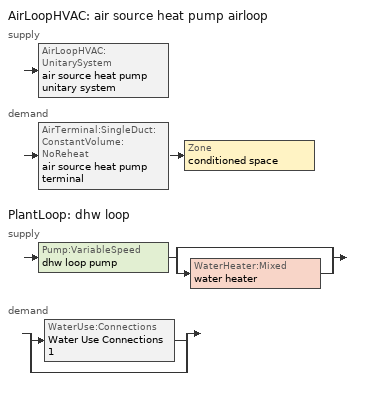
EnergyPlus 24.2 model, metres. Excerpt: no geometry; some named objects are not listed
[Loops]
AirLoopHVAC 'air source heat pump airloop'
 supply: AirLoopHVAC:UnitarySystem 'air source heat pump unitary system'
 demand: AirTerminal:SingleDuct:ConstantVolume:NoReheat 'air source heat pump terminal' > Zone 'conditioned space'
PlantLoop 'dhw loop'
 supply: Pump:VariableSpeed 'dhw loop pump' > split
  | bypass
  | WaterHeater:Mixed 'water heater'
 demand: split
  | WaterUse:Connections 'Water Use Connections 1'
  | bypass
[ZoneControl:Thermostat]
conditioned space Thermostat: Zone or ZoneList=conditioned space; Control Type Schedule=conditioned space Thermostat Schedule; Control 1=conditioned space temperature setpoint; Temperature Difference Between Cutout And Setpoint {deltaC}=0
[ThermostatSetpoint:DualSetpoint]
conditioned space temperature setpoint: Heating Setpoint Temperature Schedule=heating setpoint; Cooling Setpoint Temperature Schedule=cooling setpoint
[AirLoopHVAC:UnitarySystem] Control Type=Load; Controlling Zone or Thermostat Location=conditioned space; Dehumidification Control Type=None; Availability Schedule=Always On Discrete; Fan Placement=BlowThrough; DX Heating Coil Sizing Ratio=1; Use DOAS DX Cooling Coil=No; Minimum Supply Air Temperature {C}=2; Latent Load Control=SensibleOnlyLoadControl; Heating Supply Air Flow Rate Method=SupplyAirFlowRate; No Load Supply Air Flow Rate Method=SupplyAirFlowRate; No Load Supply Air Flow Rate {m3/s}=0; No Load Supply Air Flow Rate Control Set To Low Speed=Yes; Maximum Supply Air Temperature {C}=48.8889; Maximum Outdoor Dry-Bulb Temperature for Supplemental Heater Operation {C}=21; Ancillary On-Cycle Electric Power {W}=0; Ancillary Off-Cycle Electric Power {W}=0
Name | Supply Fan | Supply Air Fan Operating Mode Schedule | Heating Coil | Cooling Supply Air Flow Rate Method | Heating Supply Air Flow Rate {m3/s} | Cooling Coil | Cooling Supply Air Flow Rate {m3/s} | Design Specification Multispeed Object
unit heater unitary system | unit heater supply fan | unit heater auto fan schedule | unit heater htg coil | None | 0.00141584
air source heat pump unitary system | air source heat pump supply fan | air source heat pump auto fan schedule | air source heat pump htg coil | SupplyAirFlowRate | 0.445518 | air source heat pump clg coil | 0.569169 | Unitary System Performance Multispeed 1
[Fan:SystemModel] Availability Schedule=Always On Discrete; Speed Control Method=Discrete; Electric Power Minimum Flow Rate Fraction=0.2; Design Pressure Rise {Pa}=500; Motor Efficiency=1; Motor In Air Stream Fraction=1; Design Electric Power Consumption {W}=Autosize; Design Power Sizing Method=PowerPerFlow; Electric Power Per Unit Flow Rate Per Unit Pressure {W/((m3/s)-Pa)}=1.66667; Fan Total Efficiency=0.7; Motor Loss Radiative Fraction=0
Name | Design Maximum Air Flow Rate {m3/s} | Electric Power Per Unit Flow Rate {W/(m3/s)} | Number of Speeds | Speed Flow Fraction 1 | Speed Electric Power Fraction 1 | Speed Flow Fraction 2 | Speed Electric Power Fraction 2 | Speed Flow Fraction 3 | Speed Electric Power Fraction 3 | Speed Flow Fraction 4 | Speed Electric Power Fraction 4
unit heater supply fan | 0.00141584 | 28251.7 | 1 | 1 | 1
air source heat pump supply fan | 0.569169 | 794.58 | 4 | 0.2883 | 0.02396 | 0.394 | 0.06116 | 0.8053 | 0.52225 | 1 | 1
[Coil:Heating:Fuel]
unit heater htg coil: Availability Schedule=Always On Discrete; Fuel Type=OtherFuel1; Burner Efficiency=0.3; Nominal Capacity {W}=0.293071; On Cycle Parasitic Electric Load {W}=0; Off Cycle Parasitic Fuel Load {W}=0
[ZoneHVAC:Baseboard:Convective:Electric]
electric baseboard: Availability Schedule=Always On Discrete; Heating Design Capacity {W}=9403.48; Efficiency=1
[AirTerminal:SingleDuct:ConstantVolume:NoReheat]
air source heat pump terminal: Availability Schedule=Always On Discrete; Maximum Air Flow Rate {m3/s}=0.569169
[Zone equipment]
conditioned space: unit heater unitary system, electric baseboard, air source heat pump terminal
[AirLoopHVAC]
air source heat pump airloop: Design Supply Air Flow Rate {m3/s}=0.569169; Design Return Air Flow Fraction of Supply Air Flow=1
[Sizing:System]
air source heat pump airloop: Type of Load to Size On=Sensible; Design Outdoor Air Flow Rate {m3/s}=Autosize; Central Heating Maximum System Air Flow Ratio=0.3; Preheat Design Temperature {C}=7; Preheat Design Humidity Ratio {kgWater/kgDryAir}=0.008; Precool Design Temperature {C}=12.8; Precool Design Humidity Ratio {kgWater/kgDryAir}=0.008; Central Cooling Design Supply Air Temperature {C}=12.8; Central Heating Design Supply Air Temperature {C}=16.7; Type of Zone Sum to Use=NonCoincident; 100% Outdoor Air in Cooling=Yes; 100% Outdoor Air in Heating=Yes; Central Cooling Design Supply Air Humidity Ratio {kgWater/kgDryAir}=0.0085; Central Heating Design Supply Air Humidity Ratio {kgWater/kgDryAir}=0.008; Cooling Supply Air Flow Rate Method=DesignDay; Cooling Supply Air Flow Rate {m3/s}=0; Cooling Supply Air Flow Rate Per Floor Area {m3/s-m2}=0.00996765; Cooling Fraction of Autosized Cooling Supply Air Flow Rate=1; Cooling Supply Air Flow Rate Per Unit Cooling Capacity {m3/s-W}=3.94755e-05; Heating Supply Air Flow Rate Method=DesignDay; Heating Supply Air Flow Rate {m3/s}=0; Heating Supply Air Flow Rate Per Floor Area {m3/s-m2}=0.00996765; Heating Fraction of Autosized Heating Supply Air Flow Rate=1; Heating Fraction of Autosized Cooling Supply Air Flow Rate=1; Heating Supply Air Flow Rate Per Unit Heating Capacity {m3/s-W}=3.15882e-05; System Outdoor Air Method=ZoneSum; Zone Maximum Outdoor Air Fraction=1; Cooling Design Capacity Method=CoolingDesignCapacity; Cooling Design Capacity {W}=Autosize; Cooling Design Capacity Per Floor Area {W/m2}=234.7; Fraction of Autosized Cooling Design Capacity=1; Heating Design Capacity Method=HeatingDesignCapacity; Heating Design Capacity {W}=Autosize; Heating Design Capacity Per Floor Area {W/m2}=157; Fraction of Autosized Heating Design Capacity=1; Central Cooling Capacity Control Method=OnOff; Occupant Diversity=Autosize
[AvailabilityManager:Scheduled]
air source heat pump airloop Availability Manager: Schedule=Always On Discrete
[Coil:Heating:DX:MultiSpeed]
air source heat pump htg coil: Availability Schedule=Always On Discrete; Minimum Outdoor Dry-Bulb Temperature for Compressor Operation {C}=-28.8889; Crankcase Heater Capacity {W}=50; Maximum Outdoor Dry-Bulb Temperature for Crankcase Heater Operation {C}=10; Defrost Energy Input Ratio Function of Temperature Curve=Defrosteir; Maximum Outdoor Dry-Bulb Temperature for Defrost Operation {C}=4.44444; Defrost Strategy=ReverseCycle; Defrost Control=Timed; Defrost Time Period Fraction=0.058333; Resistive Defrost Heater Capacity {W}=AutoSize; Apply Part Load Fraction to Speeds Greater than 1=No; Fuel Type=Electricity; Region number for Calculating HSPF=4; Number of Speeds=2; Speed Gross Rated Heating Capacity 1 {W}=3893.96; Speed Gross Rated Heating COP 1 {W/W}=4.31991; Speed Rated Air Flow Rate 1 {m3/s}=0.209567; Speed Rated Supply Air Fan Power Per Volume Flow Rate 2017 1 {W/(m3/s)}=773.3; Speed Rated Supply Air Fan Power Per Volume Flow Rate 2023 1 {W/(m3/s)}=934.4; Speed Heating Capacity Function of Temperature Curve Name 1=Heat-CAP-fT1; Speed Heating Capacity Function of Flow Fraction Curve Name 1=Heat-CAP-fFF1; Speed Energy Input Ratio Function of Temperature Curve Name 1=Heat-EIR-fT1; Speed Energy Input Ratio Function of Flow Fraction Curve Name 1=Heat-EIR-fFF1; Speed Part Load Fraction Correlation Curve Name 1=Heat-PLF-fPLR1; Speed Rated Waste Heat Fraction of Power Input 1=0.2; Speed Waste Heat Function of Temperature Curve Name 1=ConstantBiquadratic 1; Speed Gross Rated Heating Capacity 2 {W}=10683.9; Speed Gross Rated Heating COP 2 {W/W}=3.57969; Speed Rated Air Flow Rate 2 {m3/s}=0.585382; Speed Rated Supply Air Fan Power Per Volume Flow Rate 2017 2 {W/(m3/s)}=773.3; Speed Rated Supply Air Fan Power Per Volume Flow Rate 2023 2 {W/(m3/s)}=934.4; Speed Heating Capacity Function of Temperature Curve Name 2=Heat-CAP-fT2; Speed Heating Capacity Function of Flow Fraction Curve Name 2=Heat-CAP-fFF2; Speed Energy Input Ratio Function of Temperature Curve Name 2=Heat-EIR-fT2; Speed Energy Input Ratio Function of Flow Fraction Curve Name 2=Heat-EIR-fFF2; Speed Part Load Fraction Correlation Curve Name 2=Heat-PLF-fPLR2; Speed Rated Waste Heat Fraction of Power Input 2=0.2; Speed Waste Heat Function of Temperature Curve Name 2=ConstantBiquadratic 1
[Coil:Cooling:DX:MultiSpeed]
air source heat pump clg coil: Availability Schedule=Always On Discrete; Condenser Type=AirCooled; Minimum Outdoor Dry-Bulb Temperature for Compressor Operation {C}=-25; Apply Part Load Fraction to Speeds Greater than 1=No; Apply Latent Degradation to Speeds Greater than 1=No; Crankcase Heater Capacity {W}=50; Maximum Outdoor Dry-Bulb Temperature for Crankcase Heater Operation {C}=10; Basin Heater Capacity {W/K}=0; Basin Heater Setpoint Temperature {C}=2; Fuel Type=Electricity; Number of Speeds=2; Speed Gross Rated Total Cooling Capacity 1 {W}=4188.85; Speed Gross Rated Sensible Heat Ratio 1=0.804913; Speed Gross Rated Cooling COP 1 {W/W}=5.26535; Speed Rated Air Flow Rate 1 {m3/s}=0.224183; Speed Rated Evaporator Fan Power Per Volume Flow Rate 2017 1 {W/(m3/s)}=773.3; Speed Rated Evaporator Fan Power Per Volume Flow Rate 2023 1 {W/(m3/s)}=934.4; Speed Total Cooling Capacity Function of Temperature Curve Name 1=Cool-CAP-fT1; Speed Total Cooling Capacity Function of Flow Fraction Curve Name 1=Cool-CAP-fFF1; Speed Energy Input Ratio Function of Temperature Curve Name 1=Cool-EIR-fT1; Speed Energy Input Ratio Function of Flow Fraction Curve Name 1=Cool-EIR-fFF1; Speed Part Load Fraction Correlation Curve Name 1=Cool-PLF-fPLR1; Speed Nominal Time for Condensate Removal to Begin 1 {s}=1000; Speed Ratio of Initial Moisture Evaporation Rate and Steady State Latent Capacity 1=1.5; Speed Maximum Cycling Rate 1 {cycles/hr}=3; Speed Latent Capacity Time Constant 1 {s}=45; Speed Rated Waste Heat Fraction of Power Input 1=0.2; Speed Waste Heat Function of Temperature Curve Name 1=ConstantBiquadratic; Speed Evaporative Condenser Effectiveness 1=0.9; Speed Evaporative Condenser Air Flow Rate 1 {m3/s}=AutoSize; Speed Rated Evaporative Condenser Pump Power Consumption 1 {W}=AutoSize; Speed Gross Rated Total Cooling Capacity 2 {W}=10803.4; Speed Gross Rated Sensible Heat Ratio 2=0.759942; Speed Gross Rated Cooling COP 2 {W/W}=4.65454; Speed Rated Air Flow Rate 2 {m3/s}=0.568991; Speed Rated Evaporator Fan Power Per Volume Flow Rate 2017 2 {W/(m3/s)}=773.3; Speed Rated Evaporator Fan Power Per Volume Flow Rate 2023 2 {W/(m3/s)}=934.4; Speed Total Cooling Capacity Function of Temperature Curve Name 2=Cool-CAP-fT2; Speed Total Cooling Capacity Function of Flow Fraction Curve Name 2=Cool-CAP-fFF2; Speed Energy Input Ratio Function of Temperature Curve Name 2=Cool-EIR-fT2; Speed Energy Input Ratio Function of Flow Fraction Curve Name 2=Cool-EIR-fFF2; Speed Part Load Fraction Correlation Curve Name 2=Cool-PLF-fPLR2; Speed Nominal Time for Condensate Removal to Begin 2 {s}=1000; Speed Ratio of Initial Moisture Evaporation Rate and Steady State Latent Capacity 2=1.5; Speed Maximum Cycling Rate 2 {cycles/hr}=3; Speed Latent Capacity Time Constant 2 {s}=45; Speed Rated Waste Heat Fraction of Power Input 2=0.2; Speed Waste Heat Function of Temperature Curve Name 2=ConstantBiquadratic; Speed Evaporative Condenser Effectiveness 2=0.9; Speed Evaporative Condenser Air Flow Rate 2 {m3/s}=AutoSize; Speed Rated Evaporative Condenser Pump Power Consumption 2 {W}=AutoSize
[UnitarySystemPerformance:Multispeed]
Unitary System Performance Multispeed 1: Number of Speeds for Heating=2; Number of Speeds for Cooling=2; Single Mode Operation=No; No Load Supply Air Flow Rate Ratio=1; Heating Speed Supply Air Flow Ratio 1=0.368313; Cooling Speed Supply Air Flow Ratio 1=0.394; Heating Speed Supply Air Flow Ratio 2=1.02881; Cooling Speed Supply Air Flow Ratio 2=1
[PlantLoop]
dhw loop: Fluid Type=Water; Plant Equipment Operation Scheme=dhw loop Operation Schemes; Maximum Loop Temperature {C}=100; Minimum Loop Temperature {C}=0; Maximum Loop Flow Rate {m3/s}=0.01; Minimum Loop Flow Rate {m3/s}=0; Plant Loop Volume {m3}=0.003; Load Distribution Scheme=Optimal; Plant Loop Demand Calculation Scheme=SingleSetpoint; Common Pipe Simulation=None
[Sizing:Plant]
dhw loop: Loop Type=Heating; Design Loop Exit Temperature {C}=56; Loop Design Temperature Difference {deltaC}=5.55556; Sizing Option=NonCoincident; Zone Timesteps in Averaging Window=1; Coincident Sizing Factor Mode=None
[Pump:VariableSpeed]
dhw loop pump: Design Maximum Flow Rate {m3/s}=0.01; Design Pump Head {Pa}=1; Design Power Consumption {W}=0; Motor Efficiency=0.85; Fraction of Motor Inefficiencies to Fluid Stream=0; Coefficient 1 of the Part Load Performance Curve=0; Coefficient 2 of the Part Load Performance Curve=1; Coefficient 3 of the Part Load Performance Curve=0; Coefficient 4 of the Part Load Performance Curve=0; Design Minimum Flow Rate {m3/s}=0; Pump Control Type=Intermittent; Skin Loss Radiative Fraction=0.5; Design Power Sizing Method=PowerPerFlowPerPressure; Design Electric Power per Unit Flow Rate {W/(m3/s)}=348701.1; Design Shaft Power per Unit Flow Rate per Unit Head {W/((m3/s)-Pa)}=1.28205; Design Minimum Flow Rate Fraction=0
[WaterHeater:Mixed]
water heater: Tank Volume {m3}=0.136275; Setpoint Temperature Schedule=water heater setpoint; Deadband Temperature Difference {deltaC}=2; Maximum Temperature Limit {C}=99; Heater Control Type=Cycle; Heater Maximum Capacity {W}=5500.06; Heater Minimum Capacity {W}=0; Heater Ignition Minimum Flow Rate {m3/s}=0; Heater Ignition Delay {s}=0; Heater Fuel Type=Electricity; Heater Thermal Efficiency=1; Off Cycle Parasitic Fuel Consumption Rate {W}=0; Off Cycle Parasitic Fuel Type=Electricity; Off Cycle Parasitic Heat Fraction to Tank=0; On Cycle Parasitic Fuel Consumption Rate {W}=0; On Cycle Parasitic Fuel Type=Electricity; On Cycle Parasitic Heat Fraction to Tank=0; Ambient Temperature Indicator=Zone; Ambient Temperature Zone=conditioned space; Off Cycle Loss Coefficient to Ambient Temperature {W/K}=2.89744; Off Cycle Loss Fraction to Zone=1; On Cycle Loss Coefficient to Ambient Temperature {W/K}=2.89744; On Cycle Loss Fraction to Zone=1; Use Side Effectiveness=1; Source Side Effectiveness=1; Use Side Design Flow Rate {m3/s}=Autosize; Source Side Design Flow Rate {m3/s}=Autosize; Indirect Water Heating Recovery Time {hr}=1.5; Source Side Flow Control Mode=IndirectHeatPrimarySetpoint
[WaterHeater:Sizing]
water heater: Design Mode=PeakDraw; Time Storage Can Meet Peak Draw {hr}=0.538503; Time for Tank Recovery {hr}=0; Nominal Tank Volume for Autosizing Plant Connections {m3}=1
[SetpointManager:Scheduled]
Setpoint Manager Scheduled 1: Control Variable=Temperature; Schedule=dhw temp
[WaterUse:Connections]
Water Use Connections 1: Drain Water Heat Exchanger Type=None; Drain Water Heat Exchanger Destination=Plant; Water Use Equipment Name 1=dhw fixtures; Water Use Equipment Name 2=dhw distribution waste; Water Use Equipment Name 3=clothes washer; Water Use Equipment Name 4=dishwasher
[WaterUse:Equipment]
Name | Peak Flow Rate {m3/s} | Flow Rate Fraction Schedule | Target Temperature Schedule
dhw fixtures | 4.40325e-06 | dhw fixtures schedule | mixed water temperature schedule
dhw distribution waste | 1.33488e-06 | dhw fixtures schedule | mixed water temperature schedule
clothes washer | 9.69919e-07 | clothes washer schedule
dishwasher | 2.90872e-07 | dishwasher schedule
[PlantEquipmentOperationSchemes]
dhw loop Operation Schemes: Control Scheme Object Type 1=PlantEquipmentOperation:HeatingLoad; Control Scheme Name 1=dhw loop Heating Operation Scheme; Control Scheme Schedule Name 1=Always On Discrete
[PlantEquipmentOperation:HeatingLoad]
dhw loop Heating Operation Scheme: Load Range Lower Limit 1 {W}=0; Load Range Upper Limit 1 {W}=1000000000; Range Equipment List Name 1=dhw loop Heating Equipment List
[PlantEquipmentList]
dhw loop Heating Equipment List: WaterHeater:Mixed, water heater
[EnergyManagementSystem:GlobalVariable]
air_source_heat_pump_airloop_Fan_RTF
infil_program_Qfan
infil_program_Qinf
natural_vent_program_Qnv
natural_vent_program_Qwhf
[EnergyManagementSystem:InternalVariable]
air_source_heat_pump_airloop_max_sup_fan_mfr: Internal Data Index Key=air source heat pump supply fan; Internal Data Type=Fan Maximum Mass Flow Rate
[EnergyManagementSystem:Sensor]
Name | Output:Variable or Output:Meter Index Key | Output:Variable or Output:Meter
airflow_gain | infil flow | Infiltration Sensible Heat Gain Energy
airflow_gain_1 | natural vent flow | Infiltration Sensible Heat Gain Energy
airflow_gain_2 | whole house fan flow | Infiltration Sensible Heat Gain Energy
airflow_loss | infil flow | Infiltration Sensible Heat Loss Energy
airflow_loss_1 | natural vent flow | Infiltration Sensible Heat Loss Energy
airflow_loss_2 | whole house fan flow | Infiltration Sensible Heat Loss Energy
air_source_heat_pump_airloop_Fan_RTF_s | air source heat pump supply fan | Fan Runtime Fraction Speed 1
air_source_heat_pump_airloop_Fan_RTF_s_1 | air source heat pump supply fan | Fan Runtime Fraction Speed 2
air_source_heat_pump_airloop_Fan_RTF_s_2 | air source heat pump supply fan | Fan Runtime Fraction Speed 3
air_source_heat_pump_airloop_Fan_RTF_s_3 | air source heat pump supply fan | Fan Runtime Fraction Speed 4
air_source_heat_pump_clg_coil_s | air source heat pump clg coil | Cooling Coil Total Cooling Energy
air_source_heat_pump_htg_coil_s | air source heat pump htg coil | Heating Coil Heating Energy
air_source_heat_pump_supply_fan_s | air source heat pump supply fan | Fan Electricity Energy
clg_load_cond |  | Cooling:EnergyTransfer:Zone:CONDITIONED SPACE
clg_sp_s; clg_sp_s_1 | cooling setpoint | Schedule Value
clothes_dryer_exhaust_0_sch_s | clothes dryer exhaust 0 schedule | Schedule Value
conditioned_space_clg_unmet_s | conditioned space | Zone Cooling Setpoint Not Met Time
conditioned_space_htg_unmet_s | conditioned space | Zone Heating Setpoint Not Met Time
cool_season | cooling season schedule | Schedule Value
dhw_loss | water heater | Water Heater Heat Loss Energy
dhw_rtf | water heater | Water Heater Runtime Fraction
fridge_tin_s; tin_s; tin_s_1 | conditioned space | Zone Mean Air Temperature
htg_load_cond |  | Heating:EnergyTransfer:Zone:CONDITIONED SPACE
htg_sp_s; htg_sp_s_1 | heating setpoint | Schedule Value
ig_ee_conv | clothes dryer | Electric Equipment Convective Heating Energy
ig_ee_conv_1 | clothes washer | Electric Equipment Convective Heating Energy
ig_ee_conv_2 | cooking range | Electric Equipment Convective Heating Energy
ig_ee_conv_3 | dishwasher | Electric Equipment Convective Heating Energy
ig_ee_conv_4 | fridge | Electric Equipment Convective Heating Energy
ig_ee_conv_5 | misc plug loads | Electric Equipment Convective Heating Energy
ig_ee_conv_6 | whole house fan | Electric Equipment Convective Heating Energy
ig_ee_rad | clothes dryer | Electric Equipment Radiant Heating Energy
ig_ee_rad_1 | clothes washer | Electric Equipment Radiant Heating Energy
ig_ee_rad_2 | cooking range | Electric Equipment Radiant Heating Energy
ig_ee_rad_3 | dishwasher | Electric Equipment Radiant Heating Energy
ig_ee_rad_4 | fridge | Electric Equipment Radiant Heating Energy
ig_ee_rad_5 | misc plug loads | Electric Equipment Radiant Heating Energy
ig_ee_rad_6 | whole house fan | Electric Equipment Radiant Heating Energy
ig_lgt_conv | interior lighting | Lights Convective Heating Energy
ig_lgt_rad | interior lighting | Lights Radiant Heating Energy
ig_lgt_vis | interior lighting | Lights Visible Radiation Heating Energy
ig_oe_conv | clothes dryer 1 | Other Equipment Convective Heating Energy
ig_oe_conv_1 | cooking range 1 | Other Equipment Convective Heating Energy
ig_oe_conv_2 | general water use latent | Other Equipment Convective Heating Energy
ig_oe_conv_3 | general water use sensible | Other Equipment Convective Heating Energy
ig_oe_conv_4 | water heater energy adjustment1 | Other Equipment Convective Heating Energy
ig_oe_rad | clothes dryer 1 | Other Equipment Radiant Heating Energy
ig_oe_rad_1 | cooking range 1 | Other Equipment Radiant Heating Energy
ig_oe_rad_2 | general water use latent | Other Equipment Radiant Heating Energy
ig_oe_rad_3 | general water use sensible | Other Equipment Radiant Heating Energy
ig_oe_rad_4 | water heater energy adjustment1 | Other Equipment Radiant Heating Energy
ig_ppl_conv | occupants | People Convective Heating Energy
ig_ppl_rad | occupants | People Radiant Heating Energy
im_conv | furniture mass conditioned space 1 | Surface Inside Face Convection Heat Gain Energy
im_conv_1 | partition wall mass | Surface Inside Face Convection Heat Gain Energy
im_ig | furniture mass conditioned space 1 | Surface Inside Face Internal Gains Radiation Heat Gain Energy
im_ig_1 | partition wall mass | Surface Inside Face Internal Gains Radiation Heat Gain Energy
im_lgt | furniture mass conditioned space 1 | Surface Inside Face Lights Radiation Heat Gain Energy
im_lgt_1 | partition wall mass | Surface Inside Face Lights Radiation Heat Gain Energy
im_sol | furniture mass conditioned space 1 | Surface Inside Face Solar Radiation Heat Gain Energy
im_sol_1 | partition wall mass | Surface Inside Face Solar Radiation Heat Gain Energy
im_surf | furniture mass conditioned space 1 | Surface Inside Face Net Surface Thermal Radiation Heat Gain Energy
im_surf_1 | partition wall mass | Surface Inside Face Net Surface Thermal Radiation Heat Gain Energy
mech_vent_bath_fan_0_sch_s | mech vent bath fan 0 schedule | Schedule Value
mech_vent_bath_fan_1_sch_s | mech vent bath fan 1 schedule | Schedule Value
mech_vent_range_fan_0_sch_s | mech vent range fan 0 schedule | Schedule Value
mv_conv | mech vent bath fan 0 | Electric Equipment Convective Heating Energy
mv_conv_1 | mech vent bath fan 1 | Electric Equipment Convective Heating Energy
mv_conv_2 | mech vent house fan | Electric Equipment Convective Heating Energy
mv_conv_3 | mech vent house fan cfis | Electric Equipment Convective Heating Energy
mv_conv_4 | mech vent range fan 0 | Electric Equipment Convective Heating Energy
mv_conv_5 | mech vent house fan latent load | Other Equipment Convective Heating Energy
mv_conv_6 | mech vent house fan sensible load | Other Equipment Convective Heating Energy
mv_rad | mech vent bath fan 0 | Electric Equipment Radiant Heating Energy
mv_rad_1 | mech vent bath fan 1 | Electric Equipment Radiant Heating Energy
mv_rad_2 | mech vent house fan | Electric Equipment Radiant Heating Energy
mv_rad_3 | mech vent house fan cfis | Electric Equipment Radiant Heating Energy
mv_rad_4 | mech vent range fan 0 | Electric Equipment Radiant Heating Energy
mv_rad_5 | mech vent house fan latent load | Other Equipment Radiant Heating Energy
mv_rad_6 | mech vent house fan sensible load | Other Equipment Radiant Heating Energy
natural_vent_s | natural vent schedule | Schedule Value
out_pb_s |  | Site Outdoor Air Barometric Pressure
out_wt_s |  | Site Outdoor Air Humidity Ratio
site_vw_s |  | Site Wind Speed
ss_back_out | Window1 | Surface Window Shortwave from Zone Back Out Window Heat Transfer Rate
ss_back_out_1 | Window10 | Surface Window Shortwave from Zone Back Out Window Heat Transfer Rate
ss_back_out_2 | Window12 | Surface Window Shortwave from Zone Back Out Window Heat Transfer Rate
ss_back_out_3 | Window2 | Surface Window Shortwave from Zone Back Out Window Heat Transfer Rate
ss_back_out_4 | Window3 | Surface Window Shortwave from Zone Back Out Window Heat Transfer Rate
ss_back_out_5 | Window6 | Surface Window Shortwave from Zone Back Out Window Heat Transfer Rate
ss_back_out_6 | Window7 | Surface Window Shortwave from Zone Back Out Window Heat Transfer Rate
ss_conv | Door1 | Surface Inside Face Convection Heat Gain Energy
ss_conv_1 | Door3 | Surface Inside Face Convection Heat Gain Energy
ss_conv_2 | Window1 | Surface Inside Face Convection Heat Gain Energy
ss_conv_3 | Window10 | Surface Inside Face Convection Heat Gain Energy
ss_conv_4 | Window12 | Surface Inside Face Convection Heat Gain Energy
ss_conv_5 | Window2 | Surface Inside Face Convection Heat Gain Energy
ss_conv_6 | Window3 | Surface Inside Face Convection Heat Gain Energy
ss_conv_7 | Window6 | Surface Inside Face Convection Heat Gain Energy
ss_conv_8 | Window7 | Surface Inside Face Convection Heat Gain Energy
ss_ig | Door1 | Surface Inside Face Internal Gains Radiation Heat Gain Energy
ss_ig_1 | Door3 | Surface Inside Face Internal Gains Radiation Heat Gain Energy
ss_ig_2 | Window1 | Surface Inside Face Internal Gains Radiation Heat Gain Energy
ss_ig_3 | Window10 | Surface Inside Face Internal Gains Radiation Heat Gain Energy
ss_ig_4 | Window12 | Surface Inside Face Internal Gains Radiation Heat Gain Energy
ss_ig_5 | Window2 | Surface Inside Face Internal Gains Radiation Heat Gain Energy
ss_ig_6 | Window3 | Surface Inside Face Internal Gains Radiation Heat Gain Energy
ss_ig_7 | Window6 | Surface Inside Face Internal Gains Radiation Heat Gain Energy
ss_ig_8 | Window7 | Surface Inside Face Internal Gains Radiation Heat Gain Energy
ss_lgt | Door1 | Surface Inside Face Lights Radiation Heat Gain Energy
ss_lgt_1 | Door3 | Surface Inside Face Lights Radiation Heat Gain Energy
ss_sol | Door1 | Surface Inside Face Solar Radiation Heat Gain Energy
ss_sol_1 | Door3 | Surface Inside Face Solar Radiation Heat Gain Energy
ss_surf | Door1 | Surface Inside Face Net Surface Thermal Radiation Heat Gain Energy
ss_surf_1 | Door3 | Surface Inside Face Net Surface Thermal Radiation Heat Gain Energy
ss_surf_2 | Window1 | Surface Inside Face Net Surface Thermal Radiation Heat Gain Energy
ss_surf_3 | Window10 | Surface Inside Face Net Surface Thermal Radiation Heat Gain Energy
ss_surf_4 | Window12 | Surface Inside Face Net Surface Thermal Radiation Heat Gain Energy
ss_surf_5 | Window2 | Surface Inside Face Net Surface Thermal Radiation Heat Gain Energy
ss_surf_6 | Window3 | Surface Inside Face Net Surface Thermal Radiation Heat Gain Energy
ss_surf_7 | Window6 | Surface Inside Face Net Surface Thermal Radiation Heat Gain Energy
ss_surf_8 | Window7 | Surface Inside Face Net Surface Thermal Radiation Heat Gain Energy
ss_trans_in | Window1 | Surface Window Transmitted Solar Radiation Rate
ss_trans_in_1 | Window10 | Surface Window Transmitted Solar Radiation Rate
ss_trans_in_2 | Window12 | Surface Window Transmitted Solar Radiation Rate
ss_trans_in_3 | Window2 | Surface Window Transmitted Solar Radiation Rate
ss_trans_in_4 | Window3 | Surface Window Transmitted Solar Radiation Rate
ss_trans_in_5 | Window6 | Surface Window Transmitted Solar Radiation Rate
ss_trans_in_6 | Window7 | Surface Window Transmitted Solar Radiation Rate
ss_trans_out | Window1 | Surface Inside Face Initial Transmitted Diffuse Transmitted Out Window Solar Radiation Rate
ss_trans_out_1 | Window10 | Surface Inside Face Initial Transmitted Diffuse Transmitted Out Window Solar Radiation Rate
ss_trans_out_2 | Window12 | Surface Inside Face Initial Transmitted Diffuse Transmitted Out Window Solar Radiation Rate
ss_trans_out_3 | Window2 | Surface Inside Face Initial Transmitted Diffuse Transmitted Out Window Solar Radiation Rate
ss_trans_out_4 | Window3 | Surface Inside Face Initial Transmitted Diffuse Transmitted Out Window Solar Radiation Rate
ss_trans_out_5 | Window6 | Surface Inside Face Initial Transmitted Diffuse Transmitted Out Window Solar Radiation Rate
ss_trans_out_6 | Window7 | Surface Inside Face Initial Transmitted Diffuse Transmitted Out Window Solar Radiation Rate
s_conv | Floor1 | Surface Inside Face Convection Heat Gain Energy
s_conv_1 | FoundationWall1 | Surface Inside Face Convection Heat Gain Energy
s_conv_10 | Wall1:225 | Surface Inside Face Convection Heat Gain Energy
s_conv_11 | Wall1:315 | Surface Inside Face Convection Heat Gain Energy
s_conv_12 | Wall1:45 | Surface Inside Face Convection Heat Gain Energy
s_conv_2 | inferred conditioned ceiling | Surface Inside Face Convection Heat Gain Energy
s_conv_3 | inferred conditioned floor | Surface Inside Face Convection Heat Gain Energy
s_conv_4 | RimJoist1:135 | Surface Inside Face Convection Heat Gain Energy
s_conv_5 | RimJoist1:225 | Surface Inside Face Convection Heat Gain Energy
s_conv_6 | RimJoist1:315 | Surface Inside Face Convection Heat Gain Energy
s_conv_7 | RimJoist1:45 | Surface Inside Face Convection Heat Gain Energy
s_conv_8 | Slab1 | Surface Inside Face Convection Heat Gain Energy
s_conv_9 | Wall1:135 | Surface Inside Face Convection Heat Gain Energy
s_ig | Floor1 | Surface Inside Face Internal Gains Radiation Heat Gain Energy
s_ig_1 | FoundationWall1 | Surface Inside Face Internal Gains Radiation Heat Gain Energy
s_ig_10 | Wall1:225 | Surface Inside Face Internal Gains Radiation Heat Gain Energy
s_ig_11 | Wall1:315 | Surface Inside Face Internal Gains Radiation Heat Gain Energy
s_ig_12 | Wall1:45 | Surface Inside Face Internal Gains Radiation Heat Gain Energy
s_ig_2 | inferred conditioned ceiling | Surface Inside Face Internal Gains Radiation Heat Gain Energy
s_ig_3 | inferred conditioned floor | Surface Inside Face Internal Gains Radiation Heat Gain Energy
s_ig_4 | RimJoist1:135 | Surface Inside Face Internal Gains Radiation Heat Gain Energy
s_ig_5 | RimJoist1:225 | Surface Inside Face Internal Gains Radiation Heat Gain Energy
s_ig_6 | RimJoist1:315 | Surface Inside Face Internal Gains Radiation Heat Gain Energy
s_ig_7 | RimJoist1:45 | Surface Inside Face Internal Gains Radiation Heat Gain Energy
s_ig_8 | Slab1 | Surface Inside Face Internal Gains Radiation Heat Gain Energy
s_ig_9 | Wall1:135 | Surface Inside Face Internal Gains Radiation Heat Gain Energy
s_lgt | Floor1 | Surface Inside Face Lights Radiation Heat Gain Energy
s_lgt_1 | FoundationWall1 | Surface Inside Face Lights Radiation Heat Gain Energy
s_lgt_10 | Wall1:225 | Surface Inside Face Lights Radiation Heat Gain Energy
s_lgt_11 | Wall1:315 | Surface Inside Face Lights Radiation Heat Gain Energy
s_lgt_12 | Wall1:45 | Surface Inside Face Lights Radiation Heat Gain Energy
s_lgt_2 | inferred conditioned ceiling | Surface Inside Face Lights Radiation Heat Gain Energy
s_lgt_3 | inferred conditioned floor | Surface Inside Face Lights Radiation Heat Gain Energy
s_lgt_4 | RimJoist1:135 | Surface Inside Face Lights Radiation Heat Gain Energy
s_lgt_5 | RimJoist1:225 | Surface Inside Face Lights Radiation Heat Gain Energy
s_lgt_6 | RimJoist1:315 | Surface Inside Face Lights Radiation Heat Gain Energy
s_lgt_7 | RimJoist1:45 | Surface Inside Face Lights Radiation Heat Gain Energy
s_lgt_8 | Slab1 | Surface Inside Face Lights Radiation Heat Gain Energy
s_lgt_9 | Wall1:135 | Surface Inside Face Lights Radiation Heat Gain Energy
s_sol | Floor1 | Surface Inside Face Solar Radiation Heat Gain Energy
s_sol_1 | FoundationWall1 | Surface Inside Face Solar Radiation Heat Gain Energy
s_sol_10 | Wall1:225 | Surface Inside Face Solar Radiation Heat Gain Energy
s_sol_11 | Wall1:315 | Surface Inside Face Solar Radiation Heat Gain Energy
s_sol_12 | Wall1:45 | Surface Inside Face Solar Radiation Heat Gain Energy
s_sol_2 | inferred conditioned ceiling | Surface Inside Face Solar Radiation Heat Gain Energy
s_sol_3 | inferred conditioned floor | Surface Inside Face Solar Radiation Heat Gain Energy
s_sol_4 | RimJoist1:135 | Surface Inside Face Solar Radiation Heat Gain Energy
s_sol_5 | RimJoist1:225 | Surface Inside Face Solar Radiation Heat Gain Energy
s_sol_6 | RimJoist1:315 | Surface Inside Face Solar Radiation Heat Gain Energy
s_sol_7 | RimJoist1:45 | Surface Inside Face Solar Radiation Heat Gain Energy
s_sol_8 | Slab1 | Surface Inside Face Solar Radiation Heat Gain Energy
s_sol_9 | Wall1:135 | Surface Inside Face Solar Radiation Heat Gain Energy
s_surf | Floor1 | Surface Inside Face Net Surface Thermal Radiation Heat Gain Energy
s_surf_1 | FoundationWall1 | Surface Inside Face Net Surface Thermal Radiation Heat Gain Energy
s_surf_10 | Wall1:225 | Surface Inside Face Net Surface Thermal Radiation Heat Gain Energy
s_surf_11 | Wall1:315 | Surface Inside Face Net Surface Thermal Radiation Heat Gain Energy
s_surf_12 | Wall1:45 | Surface Inside Face Net Surface Thermal Radiation Heat Gain Energy
s_surf_2 | inferred conditioned ceiling | Surface Inside Face Net Surface Thermal Radiation Heat Gain Energy
s_surf_3 | inferred conditioned floor | Surface Inside Face Net Surface Thermal Radiation Heat Gain Energy
s_surf_4 | RimJoist1:135 | Surface Inside Face Net Surface Thermal Radiation Heat Gain Energy
s_surf_5 | RimJoist1:225 | Surface Inside Face Net Surface Thermal Radiation Heat Gain Energy
s_surf_6 | RimJoist1:315 | Surface Inside Face Net Surface Thermal Radiation Heat Gain Energy
s_surf_7 | RimJoist1:45 | Surface Inside Face Net Surface Thermal Radiation Heat Gain Energy
s_surf_8 | Slab1 | Surface Inside Face Net Surface Thermal Radiation Heat Gain Energy
s_surf_9 | Wall1:135 | Surface Inside Face Net Surface Thermal Radiation Heat Gain Energy
tout_db; tout_db_1 | Environment | Site Outdoor Air Drybulb Temperature
tout_s | conditioned space | Zone Outdoor Air Drybulb Temperature
unit_heater_htg_coil_s | unit heater htg coil | Heating Coil Heating Energy
unit_heater_supply_fan_s | unit heater supply fan | Fan Electricity Energy
water_heater_energy | water heater | Water Heater Electricity Rate
water_heater_off_cycle_parasitic | water heater | Water Heater Off Cycle Parasitic Electricity Rate
water_heater_on_cycle_parasitic | water heater | Water Heater On Cycle Parasitic Electricity Rate
win_s | conditioned space | Zone Air Humidity Ratio
[EnergyManagementSystem:Actuator]
Name | Actuated Component Unique | Actuated Component Type | Actuated Component Control Type
air_source_heat_pump_supply_fan_pressure_rise_act | air source heat pump supply fan | Fan | Fan Pressure Rise
air_source_heat_pump_supply_fan_total_efficiency_act | air source heat pump supply fan | Fan | Fan Total Efficiency
fridge_schedule_act | fridge schedule | Schedule:Constant | Schedule Value
infil_flow_act | infil flow | Zone Infiltration | Air Exchange Flow Rate
mech_vent_house_fan_cfis_act | mech vent house fan cfis | ElectricEquipment | Electricity Rate
mech_vent_house_fan_latent_load_act | mech vent house fan latent load | OtherEquipment | Power Level
mech_vent_house_fan_sensible_load_act | mech vent house fan sensible load | OtherEquipment | Power Level
natural_vent_flow_act | natural vent flow | Zone Infiltration | Air Exchange Flow Rate
Sequential_Fraction_Schedule_2_act | Sequential Fraction Schedule 2 | Schedule:Constant | Schedule Value
water_heater_ec_adj_act | water heater energy adjustment1 | OtherEquipment | Power Level
whole_house_fan_act | whole house fan | ElectricEquipment | Electricity Rate
whole_house_fan_flow_act | whole house fan flow | Zone Infiltration | Air Exchange Flow Rate
whole_house_fan_mix_act | whole house fan mix | ZoneMixing | Air Exchange Flow Rate
[EnergyManagementSystem:Program]
air_source_heat_pump_supply_fan_disaggregate_program: Set air_source_heat_pump_supply_fan_clg = 0; Set air_source_heat_pump_supply_fan_primary_htg = 0; If air_source_heat_pump_clg_coil_s > 0; Set air_source_heat_pump_supply_fan_clg = air_source_heat_pump_supply_fan_s; Else; Set air_source_heat_pump_supply_fan_primary_htg = air_source_heat_pump_supply_fan_s; EndIf
air_source_heat_pump_supply_fan_power_program: If tout_db_1 < -28.89; Set air_source_heat_pump_supply_fan_pressure_rise_act = 0; Set air_source_heat_pump_supply_fan_total_efficiency_act = 1; Else; Set air_source_heat_pump_supply_fan_pressure_rise_act = NULL; Set air_source_heat_pump_supply_fan_total_efficiency_act = NULL; EndIf
component_loads_program: Set loads_htg_walls = 0; Set loads_htg_rim_joists = 0; Set loads_htg_foundation_walls = 0; Set loads_htg_floors = 0; Set loads_htg_slabs = 0; Set loads_htg_ceilings = 0; Set loads_htg_roofs = 0; Set loads_htg_windows_conduction = 0; Set loads_htg_windows_solar = 0; Set loads_htg_doors = 0; Set loads_htg_skylights_conduction = 0; Set loads_htg_skylights_solar = 0; Set loads_htg_internal_mass = 0; Set loads_htg_intgains = 0; Set loads_htg_lighting = 0; Set loads_htg_infil = 0; Set loads_htg_mechvent = 0; Set loads_htg_natvent = 0; Set loads_htg_whf = 0; Set loads_htg_ducts = 0; Set loads_clg_walls = 0; Set loads_clg_rim_joists = 0; Set loads_clg_foundation_walls = 0; Set loads_clg_floors = 0; Set loads_clg_slabs = 0; Set loads_clg_ceilings = 0; Set loads_clg_roofs = 0; Set loads_clg_windows_conduction = 0; Set loads_clg_windows_solar = 0; Set loads_clg_doors = 0; Set loads_clg_skylights_conduction = 0; Set loads_clg_skylights_solar = 0; Set loads_clg_internal_mass = 0; Set loads_clg_intgains = 0; Set loads_clg_lighting = 0; Set loads_clg_infil = 0; Set loads_clg_mechvent = 0; Set loads_clg_natvent = 0; Set loads_clg_whf = 0; Set loads_clg_ducts = 0; Set hr_walls = 0; Set hr_walls = hr_walls + s_conv_9 + s_ig_9 + s_sol_9 + s_lgt_9 + s_surf_9; Set hr_walls = hr_walls + s_conv_10 + s_ig_10 + s_sol_10 + s_lgt_10 + s_surf_10; Set hr_walls = hr_walls + s_conv_11 + s_ig_11 + s_sol_11 + s_lgt_11 + s_surf_11; Set hr_walls = hr_walls + s_conv_12 + s_ig_12 + s_sol_12 + s_lgt_12 + s_surf_12; Set hr_rim_joists = 0; Set hr_rim_joists = hr_rim_joists + s_conv_4 + s_ig_4 + s_sol_4 + s_lgt_4 + s_surf_4; Set hr_rim_joists = hr_rim_joists + s_conv_5 + s_ig_5 + s_sol_5 + s_lgt_5 + s_surf_5; Set hr_rim_joists = hr_rim_joists + s_conv_6 + s_ig_6 + s_sol_6 + s_lgt_6 + s_surf_6; Set hr_rim_joists = hr_rim_joists + s_conv_7 + s_ig_7 + s_sol_7 + s_lgt_7 + s_surf_7; Set hr_foundation_walls = 0; Set hr_foundation_walls = hr_foundation_walls + s_conv_1 + s_ig_1 + s_sol_1 + s_lgt_1 + s_surf_1; Set hr_floors = 0; Set hr_slabs = 0; Set hr_slabs = hr_slabs + s_conv_8 + s_ig_8 + s_sol_8 + s_lgt_8 + s_surf_8; Set hr_ceilings = 0; Set hr_ceilings = hr_ceilings + s_conv + s_ig + s_sol + s_lgt + s_surf; Set hr_roofs = 0; Set hr_windows_conduction = 0; Set hr_windows_conduction = hr_windows_conduction + ss_conv_2; Set hr_windows_conduction = hr_windows_conduction + ss_ig_2; Set hr_windows_conduction = hr_windows_conduction + ss_surf_2; Set hr_windows_conduction = hr_windows_conduction + ss_conv_3; Set hr_windows_conduction = hr_windows_conduction + ss_ig_3; Set hr_windows_conduction = hr_windows_conduction + ss_surf_3; Set hr_windows_conduction = hr_windows_conduction + ss_conv_4; Set hr_windows_conduction = hr_windows_conduction + ss_ig_4; Set hr_windows_conduction = hr_windows_conduction + ss_surf_4; Set hr_windows_conduction = hr_windows_conduction + ss_conv_5; Set hr_windows_conduction = hr_windows_conduction + ss_ig_5; Set hr_windows_conduction = hr_windows_conduction + ss_surf_5; Set hr_windows_conduction = hr_windows_conduction + ss_conv_6; Set hr_windows_conduction = hr_windows_conduction + ss_ig_6; Set hr_windows_conduction = hr_windows_conduction + ss_surf_6; Set hr_windows_conduction = hr_windows_conduction + ss_conv_7; Set hr_windows_conduction = hr_windows_conduction + ss_ig_7; Set hr_windows_conduction = hr_windows_conduction + ss_surf_7; Set hr_windows_conduction = hr_windows_conduction + ss_conv_8; Set hr_windows_conduction = hr_windows_conduction + ss_ig_8; Set hr_windows_conduction = hr_windows_conduction + ss_surf_8; Set hr_windows_solar = 0; Set hr_windows_solar = hr_windows_solar - ss_trans_in * ZoneTimestep * 3600 + ss_back_out * ZoneTimestep * 3600 + ss_trans_out * ZoneTimestep * 3600; Set hr_windows_solar = hr_windows_solar - ss_trans_in_1 * ZoneTimestep * 3600 + ss_back_out_1 * ZoneTimestep * 3600 + ss_trans_out_1 * ZoneTimestep * 3600; Set hr_windows_solar = hr_windows_solar - ss_trans_in_2 * ZoneTimestep * 3600 + ss_back_out_2 * ZoneTimestep * 3600 + ss_trans_out_2 * ZoneTimestep * 3600; Set hr_windows_solar = hr_windows_solar - ss_trans_in_3 * ZoneTimestep * 3600 + ss_back_out_3 * ZoneTimestep * 3600 + ss_trans_out_3 * ZoneTimestep * 3600; Set hr_windows_solar = hr_windows_solar - ss_trans_in_4 * ZoneTimestep * 3600 + ss_back_out_4 * ZoneTimestep * 3600 + ss_trans_out_4 * ZoneTimestep * 3600; Set hr_windows_solar = hr_windows_solar - ss_trans_in_5 * ZoneTimestep * 3600 + ss_back_out_5 * ZoneTimestep * 3600 + ss_trans_out_5 * ZoneTimestep * 3600; Set hr_windows_solar = hr_windows_solar - ss_trans_in_6 * ZoneTimestep * 3600 + ss_back_out_6 * ZoneTimestep * 3600 + ss_trans_out_6 * ZoneTimestep * 3600; Set hr_doors = 0; Set hr_doors = hr_doors + ss_sol; Set hr_doors = hr_doors + ss_lgt; Set hr_doors = hr_doors + ss_conv; Set hr_doors = hr_doors + ss_ig; Set hr_doors = hr_doors + ss_surf; Set hr_doors = hr_doors + ss_sol_1; Set hr_doors = hr_doors + ss_lgt_1; Set hr_doors = hr_doors + ss_conv_1; Set hr_doors = hr_doors + ss_ig_1; Set hr_doors = hr_doors + ss_surf_1; Set hr_skylights_conduction = 0; Set hr_skylights_solar = 0; Set hr_internal_mass = 0; Set hr_internal_mass = hr_internal_mass + s_conv_2 + s_ig_2 + s_sol_2 + s_lgt_2 + s_surf_2; Set hr_internal_mass = hr_internal_mass + s_conv_3 + s_ig_3 + s_sol_3 + s_lgt_3 + s_surf_3; Set hr_internal_mass = hr_internal_mass + im_conv + im_ig + im_sol + im_lgt + im_surf; Set hr_internal_mass = hr_internal_mass + im_conv_1 + im_ig_1 + im_sol_1 + im_lgt_1 + im_surf_1; Set hr_intgains = 0; Set hr_intgains = hr_intgains - ig_ee_conv - ig_ee_rad - ig_ee_conv_1 - ig_ee_rad_1 - ig_ee_conv_2 - ig_ee_rad_2 - ig_ee_conv_3 - ig_ee_rad_3 - ig_ee_conv_4 - ig_ee_rad_4 - ig_ee_conv_5 - ig_ee_rad_5 - ig_ee_conv_6 - ig_ee_rad_6 - ig_oe_conv - ig_oe_rad - ig_oe_conv_1 - ig_oe_rad_1 - ig_oe_conv_2 - ig_oe_rad_2 - ig_oe_conv_3 - ig_oe_rad_3 - ig_oe_conv_4 - ig_oe_rad_4 - ig_ppl_conv - ig_ppl_rad; Set hr_lighting = 0; Set hr_lighting = hr_lighting - ig_lgt_conv - ig_lgt_rad - ig_lgt_vis; Set hr_infil = 0; Set hr_infil = hr_infil - airflow_gain + airflow_loss; Set hr_natvent = 0; Set hr_natvent = hr_natvent - airflow_gain_1 + airflow_loss_1; Set hr_whf = 0; Set hr_whf = hr_whf - airflow_gain_2 + airflow_loss_2; Set hr_mechvent = 0; Set hr_mechvent = hr_mechvent - mv_conv - mv_rad - mv_conv_1 - mv_rad_1 - mv_conv_2 - mv_rad_2 - mv_conv_3 - mv_rad_3 - mv_conv_4 - mv_rad_4 - mv_conv_5 - mv_rad_5 - mv_conv_6 - mv_rad_6; Set hr_ducts = 0; Set hr_intgains = hr_intgains + dhw_loss * (1.0*(1-dhw_rtf) + 1.0*dhw_rtf); Set htg_mode = 0; Set clg_mode = 0; If (htg_load_cond > 0); Set htg_mode = 1.0; ElseIf (clg_load_cond > 0); Set clg_mode = 1.0; Else; Set htg_season = 0; Set clg_season = 0; If ((DayOfYear >= 1) && (DayOfYear <= 365)); Set clg_season = 1; EndIf; If ((DayOfYear >= 1) && (DayOfYear <= 365)); Set htg_season = 1; EndIf; If ((airflow_gain_1 <> 0) || (airflow_loss_1 <> 0)) && (clg_season == 1); Set clg_mode = 1.0; ElseIf ((airflow_gain_2 <> 0) || (airflow_loss_2 <> 0)) && (clg_season == 1); Set clg_mode = 1.0; Else; Set Tmid_setpoint = (htg_sp_s_1 + clg_sp_s_1) / 2; If (tin_s_1 > Tmid_setpoint) && (clg_season == 1); Set clg_mode = 1.0; ElseIf (tin_s_1 < Tmid_setpoint) && (htg_season == 1); Set htg_mode = 1.0; EndIf; EndIf; EndIf; Set loads_htg_walls = loads_htg_walls + (hr_walls * htg_mode * 1); Set loads_htg_rim_joists = loads_htg_rim_joists + (hr_rim_joists * htg_mode * 1); Set loads_htg_foundation_walls = loads_htg_foundation_walls + (hr_foundation_walls * htg_mode * 1); Set loads_htg_floors = loads_htg_floors + (hr_floors * htg_mode * 1); Set loads_htg_slabs = loads_htg_slabs + (hr_slabs * htg_mode * 1); Set loads_htg_ceilings = loads_htg_ceilings + (hr_ceilings * htg_mode * 1); Set loads_htg_roofs = loads_htg_roofs + (hr_roofs * htg_mode * 1); Set loads_htg_windows_conduction = loads_htg_windows_conduction + (hr_windows_conduction * htg_mode * 1); Set loads_htg_windows_solar = loads_htg_windows_solar + (hr_windows_solar * htg_mode * 1); Set loads_htg_doors = loads_htg_doors + (hr_doors * htg_mode * 1); Set loads_htg_skylights_conduction = loads_htg_skylights_conduction + (hr_skylights_conduction * htg_mode * 1); Set loads_htg_skylights_solar = loads_htg_skylights_solar + (hr_skylights_solar * htg_mode * 1); Set loads_htg_internal_mass = loads_htg_internal_mass + (hr_internal_mass * htg_mode * 1); Set loads_htg_intgains = loads_htg_intgains + (hr_intgains * htg_mode * 1); Set loads_htg_lighting = loads_htg_lighting + (hr_lighting * htg_mode * 1); Set loads_htg_infil = loads_htg_infil + (hr_infil * htg_mode * 1); Set loads_htg_mechvent = loads_htg_mechvent + (hr_mechvent * htg_mode * 1); Set loads_htg_natvent = loads_htg_natvent + (hr_natvent * htg_mode * 1); Set loads_htg_whf = loads_htg_whf + (hr_whf * htg_mode * 1); Set loads_htg_ducts = loads_htg_ducts + (hr_ducts * htg_mode * 1); Set loads_clg_walls = loads_clg_walls + (-hr_walls * clg_mode * 1); Set loads_clg_rim_joists = loads_clg_rim_joists + (-hr_rim_joists * clg_mode * 1); Set loads_clg_foundation_walls = loads_clg_foundation_walls + (-hr_foundation_walls * clg_mode * 1); Set loads_clg_floors = loads_clg_floors + (-hr_floors * clg_mode * 1); Set loads_clg_slabs = loads_clg_slabs + (-hr_slabs * clg_mode * 1); Set loads_clg_ceilings = loads_clg_ceilings + (-hr_ceilings * clg_mode * 1); Set loads_clg_roofs = loads_clg_roofs + (-hr_roofs * clg_mode * 1); Set loads_clg_windows_conduction = loads_clg_windows_conduction + (-hr_windows_conduction * clg_mode * 1); Set loads_clg_windows_solar = loads_clg_windows_solar + (-hr_windows_solar * clg_mode * 1); Set loads_clg_doors = loads_clg_doors + (-hr_doors * clg_mode * 1); Set loads_clg_skylights_conduction = loads_clg_skylights_conduction + (-hr_skylights_conduction * clg_mode * 1); Set loads_clg_skylights_solar = loads_clg_skylights_solar + (-hr_skylights_solar * clg_mode * 1); Set loads_clg_internal_mass = loads_clg_internal_mass + (-hr_internal_mass * clg_mode * 1); Set loads_clg_intgains = loads_clg_intgains + (-hr_intgains * clg_mode * 1); Set loads_clg_lighting = loads_clg_lighting + (-hr_lighting * clg_mode * 1); Set loads_clg_infil = loads_clg_infil + (-hr_infil * clg_mode * 1); Set loads_clg_mechvent = loads_clg_mechvent + (-hr_mechvent * clg_mode * 1); Set loads_clg_natvent = loads_clg_natvent + (-hr_natvent * clg_mode * 1); Set loads_clg_whf = loads_clg_whf + (-hr_whf * clg_mode * 1); Set loads_clg_ducts = loads_clg_ducts + (-hr_ducts * clg_mode * 1)
[Schedule:Constant]
Name | Hourly Value
Always On Discrete | 1
unit heater auto fan schedule; air source heat pump auto fan schedule | 0
dhw temp; water heater setpoint | 56
mixed water temperature schedule | 40.5556
[Schedule:Day:Interval]
clothes washer schedule day: No, 01:00, 0.104651, 02:00, 0.0813953, 04:00, 0.0465116, 05:00, 0.0813953, 06:00, 0.127907, 07:00, 0.255814, 08:00, 0.569767, 09:00, 0.848837, 10:00, 1, 11:00, 0.976744, 12:00, 0.872093, 13:00, 0.77907, 14:00, 0.697674, 15:00, 0.569767, 16:00, 0.593023, 17:00, 0.581395, 21:00, 0.569767, 22:00, 0.546512, 23:00, 0.372093, 24:00, 0.197674
clothes washer schedule default day; dishwasher schedule default day; heating setpoint default day; cooling setpoint default day; dhw fixtures schedule default day: No, 24:00, 0
dishwasher schedule day: No, 01:00, 0.135135, 02:00, 0.0630631, 03:00, 0.045045, 05:00, 0.027027, 06:00, 0.0900901, 07:00, 0.18018, 08:00, 0.279279, 09:00, 0.522523, 10:00, 0.585586, 11:00, 0.504505, 12:00, 0.432432, 13:00, 0.378378, 14:00, 0.414414, 15:00, 0.324324, 17:00, 0.342342, 18:00, 0.441441, 19:00, 0.783784, 20:00, 1, 21:00, 0.810811, 22:00, 0.603604, 23:00, 0.396396, 24:00, 0.279279
heating setpoint day: No, 07:00, 18, 23:00, 21, 24:00, 18
cooling setpoint day: No, 24:00, 25
dhw fixtures schedule day: No, 01:00, 0.139535, 02:00, 0.0697674, 03:00, 0.0465116, 04:00, 0.0581395, 05:00, 0.116279, 06:00, 0.395349, 07:00, 0.906977, 08:00, 1, 09:00, 0.930233, 10:00, 0.77907, 11:00, 0.651163, 12:00, 0.546512, 13:00, 0.465116, 14:00, 0.406977, 15:00, 0.383721, 16:00, 0.360465, 17:00, 0.44186, 18:00, 0.593023, 20:00, 0.697674, 21:00, 0.639535, 22:00, 0.55814, 23:00, 0.44186, 24:00, 0.302326
[Schedule:Week:Daily]
clothes washer schedule Week Rule - Jan1-Dec31: clothes washer schedule day, clothes washer schedule day, clothes washer schedule day, clothes washer schedule day, clothes washer schedule day, clothes washer schedule day, clothes washer schedule day, clothes washer schedule default day, clothes washer schedule default day, clothes washer schedule default day, clothes washer schedule default day, clothes washer schedule default day
dishwasher schedule Week Rule - Jan1-Dec31: dishwasher schedule day, dishwasher schedule day, dishwasher schedule day, dishwasher schedule day, dishwasher schedule day, dishwasher schedule day, dishwasher schedule day, dishwasher schedule default day, dishwasher schedule default day, dishwasher schedule default day, dishwasher schedule default day, dishwasher schedule default day
heating setpoint Week Rule - Jan1-Dec31: heating setpoint day, heating setpoint day, heating setpoint day, heating setpoint day, heating setpoint day, heating setpoint day, heating setpoint day, heating setpoint default day, heating setpoint default day, heating setpoint default day, heating setpoint default day, heating setpoint default day
cooling setpoint Week Rule - Jan1-Dec31: cooling setpoint day, cooling setpoint day, cooling setpoint day, cooling setpoint day, cooling setpoint day, cooling setpoint day, cooling setpoint day, cooling setpoint default day, cooling setpoint default day, cooling setpoint default day, cooling setpoint default day, cooling setpoint default day
dhw fixtures schedule Week Rule - Jan1-Dec31: dhw fixtures schedule day, dhw fixtures schedule day, dhw fixtures schedule day, dhw fixtures schedule day, dhw fixtures schedule day, dhw fixtures schedule day, dhw fixtures schedule day, dhw fixtures schedule default day, dhw fixtures schedule default day, dhw fixtures schedule default day, dhw fixtures schedule default day, dhw fixtures schedule default day
[Schedule:Year]
clothes washer schedule: clothes washer schedule Week Rule - Jan1-Dec31, 1, 1, 12, 31
dishwasher schedule: dishwasher schedule Week Rule - Jan1-Dec31, 1, 1, 12, 31
heating setpoint: heating setpoint Week Rule - Jan1-Dec31, 1, 1, 12, 31
cooling setpoint: cooling setpoint Week Rule - Jan1-Dec31, 1, 1, 12, 31
dhw fixtures schedule: dhw fixtures schedule Week Rule - Jan1-Dec31, 1, 1, 12, 31
[Schedule:Compact]
conditioned space Thermostat Schedule: Through: 12/31, For: AllDays, Until: 24:00, 4
[Curve:Biquadratic] Coefficient2 x=0; Coefficient3 x**2=0; Coefficient4 y=0; Coefficient5 y**2=0; Coefficient6 x*y=0
Name | Coefficient1 Constant | Minimum Value of x {BasedOnField A2} | Maximum Value of x {BasedOnField A2} | Minimum Value of y {BasedOnField A3} | Maximum Value of y {BasedOnField A3}
Defrosteir | 0.1528 | -100 | 100 | -100 | 100
ConstantBiquadratic 1; ConstantBiquadratic | 1 | 0 | 1 | 0 | 1
[Table:Lookup]
Heat-CAP-fT1: Heat-CAP-fT1 Independent Variable List, None, 1, 0, Dimensionless, 1.24785, 1.24045, 1.23305, 1.22564, 1.21819, 1.21068, 1.20307, 1.19533, 1.18741, 1.17929, 1.17091, 1.1622, 1.15367, 1.14473, 1.13529, 1.12526, 1.1145, 1.10288, 1.09019, 1.07619, 1.06055, 1.04286, 1.02252, 1.00539, 0.985944, 1.14193, 1.13969, 1.1373, 1.13475, 1.132, 1.12905, 1.12587, 1.12244, 1.11871, 1.11465, 1.11022, 1.10536, 1.10035, 1.09483, 1.08874, 1.08196, 1.07439, 1.06587, 1.05622, 1.04518, 1.03244, 1.01757, 1, 0.984867, 0.967389, 1.03601, 1.03894, 1.04155, 1.04385, 1.04581, 1.04743, 1.04868, 1.04955, 1.05001, 1.05001, 1.04953, 1.04852, 1.04702, 1.04493, 1.04218, 1.03867, 1.03428, 1.02887, 1.02224, 1.01417, 1.00433, 0.992289, 0.977482, 0.964347, 0.948834
Heat-EIR-fT1: Heat-EIR-fT1 Independent Variable List, None, 1, 0, Dimensionless, 2.67516, 2.58936, 2.50359, 2.41783, 2.33211, 2.24642, 2.16077, 2.07516, 1.98962, 1.90415, 1.81878, 1.73351, 1.65361, 1.57388, 1.49434, 1.41507, 1.33613, 1.25765, 1.17977, 1.10273, 1.02685, 0.952595, 0.88061, 0.829537, 0.780489, 3.0694, 2.97235, 2.87531, 2.77826, 2.68121, 2.58416, 2.48712, 2.39007, 2.29302, 2.19597, 2.09893, 2.00188, 1.9108, 1.81972, 1.72864, 1.63756, 1.54648, 1.4554, 1.36432, 1.27324, 1.18216, 1.09108, 1, 0.932935, 0.86587, 3.51027, 3.40101, 3.29173, 3.18244, 3.07312, 2.96378, 2.85441, 2.745, 2.63555, 2.52603, 2.41644, 2.30675, 2.2037, 2.10051, 1.99714, 1.89353, 1.78961, 1.68526, 1.58031, 1.47455, 1.36762, 1.25902, 1.14801, 1.06417, 0.978039
Heat-CAP-fT2: Heat-CAP-fT2 Independent Variable List, None, 1, 0, Dimensionless, 0.203513, 0.22672, 0.251801, 0.279015, 0.308669, 0.341127, 0.376826, 0.416295, 0.461337, 0.51189, 0.569051, 0.634226, 0.709248, 0.796549, 0.899437, 1.02252, 1.11016, 1.20974, 0.186238, 0.208892, 0.233465, 0.260211, 0.289432, 0.321488, 0.356814, 0.395935, 0.440644, 0.490886, 0.547755, 0.612656, 0.687419, 0.774478, 0.877136, 1, 1.08752, 1.18697, 0.168963, 0.191064, 0.215128, 0.241406, 0.270194, 0.301849, 0.336801, 0.375575, 0.419951, 0.469881, 0.526458, 0.591085, 0.665591, 0.752406, 0.854835, 0.977482, 1.06488, 1.16421
Heat-EIR-fT2: Heat-EIR-fT2 Independent Variable List, None, 1, 0, Dimensionless, 2.14358, 2.05819, 1.97285, 1.88759, 1.80241, 1.71734, 1.63242, 1.54769, 1.46112, 1.37491, 1.2892, 1.20421, 1.12024, 1.03778, 0.957549, 0.88061, 0.835903, 0.793239, 2.45948, 2.36345, 2.26742, 2.1714, 2.07537, 1.97935, 1.88332, 1.78729, 1.68888, 1.59047, 1.49206, 1.39365, 1.29523, 1.19682, 1.09841, 1, 0.940008, 0.880016, 2.81274, 2.70533, 2.59789, 2.49039, 2.38283, 2.27518, 2.16742, 2.05949, 1.94865, 1.83749, 1.72588, 1.61359, 1.50031, 1.38555, 1.26851, 1.14801, 1.07217, 0.994017
Cool-CAP-fT1: Cool-CAP-fT1 Independent Variable List, None, 1, 0, Dimensionless, 1.18887, 1.12844, 1.08457, 1.05131, 1.035, 1.02075, 0.999622, 0.982348, 1.3067, 1.21429, 1.14868, 1.09968, 1.07588, 1.05521, 1.02474, 1, 1.80733, 1.67985, 1.59023, 1.52375, 1.4916, 1.46374, 1.4228, 1.38965
Cool-EIR-fT1: Cool-EIR-fT1 Independent Variable List, None, 1, 0, Dimensionless, 0.363542, 0.469359, 0.573285, 0.674426, 0.733872, 0.792702, 0.895139, 0.996522, 0.437275, 0.526549, 0.615824, 0.705099, 0.758512, 0.811925, 0.905963, 1, 0.196416, 0.245162, 0.307154, 0.373621, 0.414113, 0.45478, 0.526417, 0.597866
Cool-CAP-fT2: Cool-CAP-fT2 Independent Variable List, None, 1, 0, Dimensionless, 1.00585, 0.998047, 0.992651, 0.988806, 0.985727, 0.983823, 0.982348, 1.10555, 1.07465, 1.05184, 1.0343, 1.019, 1.00867, 1, 1.52911, 1.48665, 1.45612, 1.43317, 1.41351, 1.40047, 1.38965
Cool-EIR-fT2: Cool-EIR-fT2 Independent Variable List, None, 1, 0, Dimensionless, 0.40399, 0.50891, 0.611891, 0.711773, 0.820146, 0.908872, 0.996522, 0.485926, 0.571999, 0.658071, 0.744144, 0.840035, 0.920018, 1, 0.218269, 0.265735, 0.327464, 0.39431, 0.470525, 0.534291, 0.597866
[Table:IndependentVariableList]
Heat-CAP-fT1 Independent Variable List: dry_bulb_temp_in, dry_bulb_temp_out 4
Heat-EIR-fT1 Independent Variable List: dry_bulb_temp_in 1, dry_bulb_temp_out 5
Heat-CAP-fT2 Independent Variable List: dry_bulb_temp_in 2, dry_bulb_temp_out 6
Heat-EIR-fT2 Independent Variable List: dry_bulb_temp_in 3, dry_bulb_temp_out 7
Cool-CAP-fT1 Independent Variable List: wet_bulb_temp_in, dry_bulb_temp_out
Cool-EIR-fT1 Independent Variable List: wet_bulb_temp_in 1, dry_bulb_temp_out 1
Cool-CAP-fT2 Independent Variable List: wet_bulb_temp_in 2, dry_bulb_temp_out 2
Cool-EIR-fT2 Independent Variable List: wet_bulb_temp_in 3, dry_bulb_temp_out 3
[Table:IndependentVariable]
dry_bulb_temp_in; dry_bulb_temp_in 1; dry_bulb_temp_in 2; dry_bulb_temp_in 3: Linear, Constant, -100, 100, Dimensionless, 15.5556, 21.1111, 26.6667
dry_bulb_temp_out 4; dry_bulb_temp_out 5: Linear, Constant, -100, 100, Dimensionless, -23.1, -22.6041, -22.0746, -21.5082, -20.9008, -20.2478, -19.5438, -18.7826, -17.9571, -17.0585, -16.0768, -15, -13.8899, -12.6686, -11.3187, -9.8186, -8.1418, -6.25513, -4.11656, -1.67203, 1.14918, 4.4414, 8.33333, 11.6849, 15.5556
dry_bulb_temp_out 6; dry_bulb_temp_out 7: Linear, Constant, -100, 100, Dimensionless, -23.1, -22.2249, -21.2758, -20.2426, -19.1139, -17.8757, -16.5111, -15, -13.273, -11.3323, -9.13562, -6.62868, -3.74078, -0.377958, 3.58745, 8.33333, 11.714, 15.5556
wet_bulb_temp_in; wet_bulb_temp_in 1; wet_bulb_temp_in 2; wet_bulb_temp_in 3: Linear, Constant, -100, 100, Dimensionless, 10, 19.4444, 26.6667
dry_bulb_temp_out; dry_bulb_temp_out 1: Linear, Constant, -100, 100, Dimensionless, 12.7778, 19.4732, 24.2275, 27.7778, 29.5023, 31, 33.2076, 35
dry_bulb_temp_out 2; dry_bulb_temp_out 3: Linear, Constant, -100, 100, Dimensionless, 12.7778, 19.2825, 24.0857, 27.7778, 31, 33.1739, 35
[Curve:Quadratic] Coefficient3 x**2=0; Minimum Value of x {BasedOnField A2}=0
Name | Coefficient1 Constant | Coefficient2 x | Maximum Value of x {BasedOnField A2} | Minimum Curve Output {BasedOnField A3} | Maximum Curve Output {BasedOnField A3}
Heat-CAP-fFF1; Heat-EIR-fFF1; Heat-CAP-fFF2; Heat-EIR-fFF2; Cool-CAP-fFF1; Cool-EIR-fFF1; Cool-CAP-fFF2; Cool-EIR-fFF2 | 1 | 0 | 2 | 0 | 2
Heat-PLF-fPLR1; Heat-PLF-fPLR2; Cool-PLF-fPLR1; Cool-PLF-fPLR2 | 0.75 | 0.25 | 1 | 0.7 | 1
